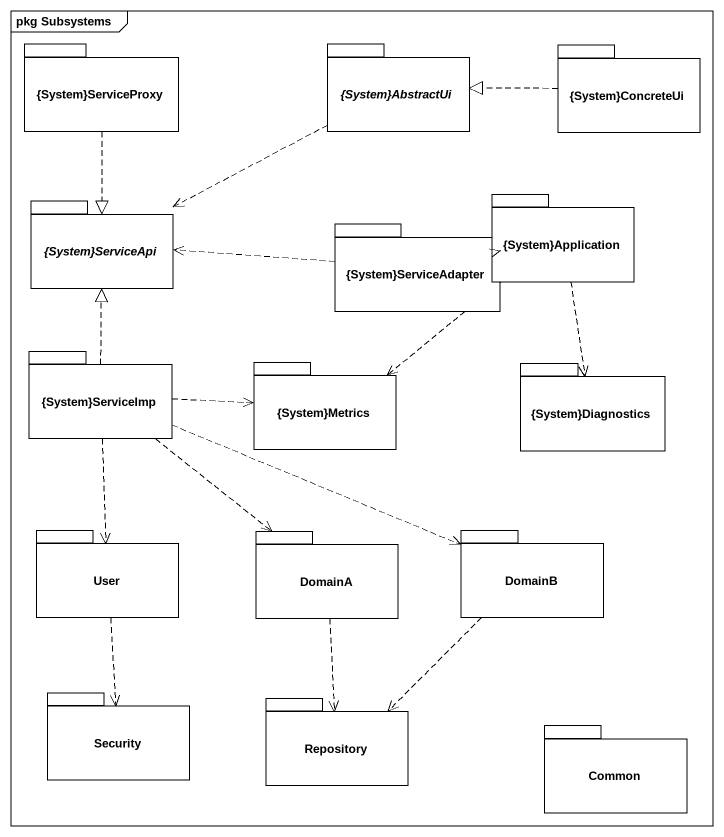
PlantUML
@startuml
mainframe pkg Subsystems
package "{System}ServiceProxy" as System_ServiceProxy {
}
package "{System}AbstractUi" as System_AbstractUi {
}
package "{System}ConcreteUi" as System_ConcreteUi {
}
package "{System}ServiceApi" as System_ServiceApi {
}
package "{System}Application" as System_Application {
}
package "{System}ServiceAdapter" as System_ServiceAdapter {
}
package "{System}ServiceImp" as System_ServiceImp {
}
package "{System}Metrics" as System_Metrics {
}
package "{System}Diagnostics" as System_Diagnostics {
}
package User {
}
package DomainA {
}
package DomainB {
}
package Security {
}
package Repository {
}
package Common {
}
System_ServiceProxy ..|> System_ServiceApi
System_AbstractUi .left.> System_ServiceApi
System_ConcreteUi .left.|> System_AbstractUi
System_Application .left.> System_ServiceAdapter
System_Application ..> System_Metrics
System_Application ..> System_Diagnostics
System_ServiceAdapter .left.> System_ServiceApi
System_ServiceImp .up.|> System_ServiceApi
System_ServiceImp .right.> System_Metrics
System_ServiceImp ..> User
System_ServiceImp ..> DomainA
System_ServiceImp .right.> DomainB
User ..> Security
DomainA ..> Repository
DomainB ..> Repository
@enduml
